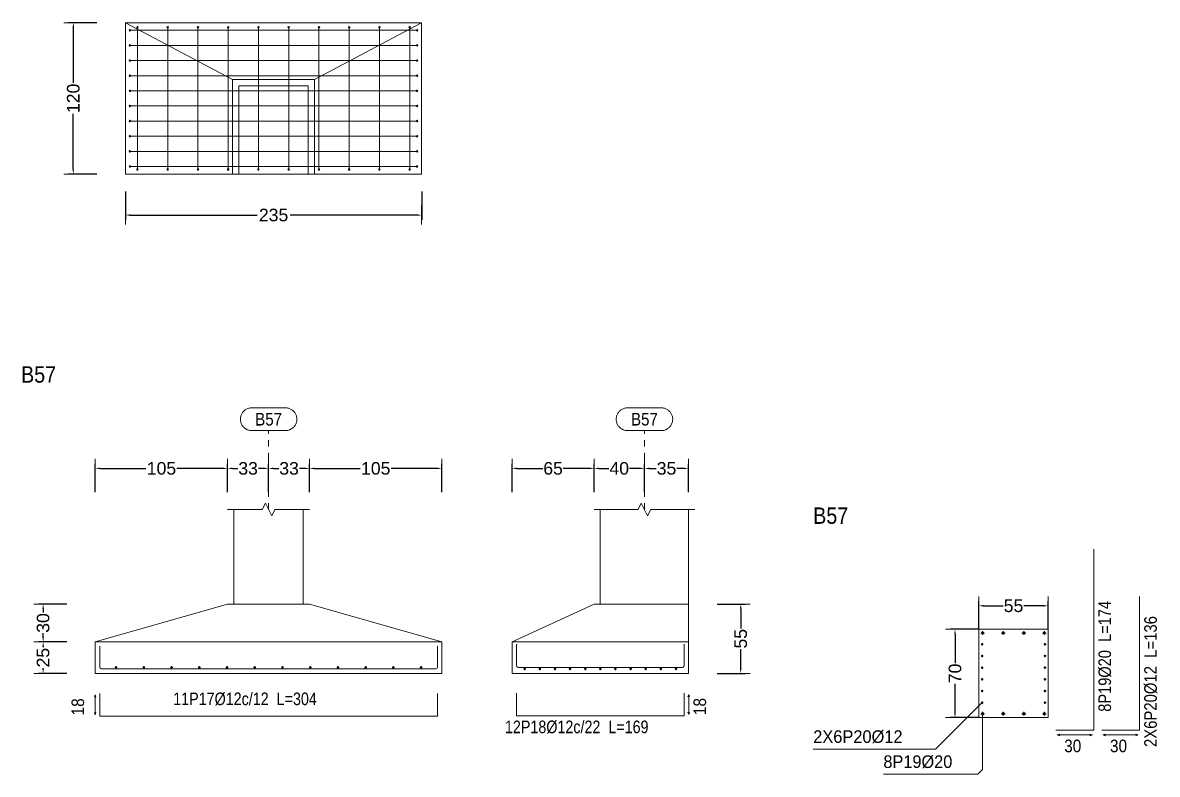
# Model space of a CAD drawing. Header units: millimetres. Extents: x 0 to 147, y 0 to 144.
# Drawn here: x 26.95 to 44.96, y 20.06 to 31.98 of the extents above; entities that cross this region are included whole.
import ezdxf
from ezdxf.enums import TextEntityAlignment as Align

# ---------------------------------------------------------------- set-up
doc = ezdxf.new("R2010")
doc.units = ezdxf.units.MM
doc.linetypes.add('CYPE_PUNTO', pattern=[0.075, 0, -0.075])
for name, color, linetype, lineweight in [('CIM_COTAS', 2, 'Continuous', 0), ('CIM_DIB_ARMADOS', 4, 'Continuous', 0), ('CIM_GEOMETRIA', 2, 'Continuous', 0), ('CIM_REFEREN', 2, 'Continuous', 0), ('CIM_TXT_ARMADOS', 3, 'Continuous', 0)]:
    doc.layers.add(name, color=color, linetype=linetype, lineweight=lineweight)
doc.styles.add('CYPETXT_0.3_romans', font='arial.ttf', dxfattribs={"height": 0.2})
doc.styles.add('CYPETXT_romans', font='arial.ttf', dxfattribs={"height": 0.2})
doc.dimstyles.new('cype_arrow', dxfattribs={"dimtxt": 0.18, "dimasz": 0.075, "dimexe": 0.075, "dimexo": 0.075, "dimgap": 0, "dimtad": 0, "dimdec": 4, "dimzin": 0, "dimdsep": 46, "dimtxsty": 'CYPETXT_0.3_romans', "dimcen": 0.09, "dimadec": 0, "dimazin": 0, "dimtfac": 1, "dimtdec": 4, "dimtofl": 0, "dimtmove": 2, "dimatfit": 3, "dimfxl": 1, "dimtolj": 1, "dimtzin": 0, "dimarcsym": 0})

# ---------------------------------------------------------------- blocks, each defined once
blk = doc.blocks.new('*D339')
at = {"layer": 'CIM_COTAS', "color": 0, "lineweight": -2, "transparency": 16777216}
for p, q in [((28.586, 29.304), (28.586, 28.854)), ((33.286, 29.304), (33.286, 28.854)), ((28.661, 28.929), (30.673, 28.929)), ((33.211, 28.929), (31.198, 28.929))]:
    blk.add_line(p, q, dxfattribs=at)
at = {"layer": 'CIM_COTAS', "color": 0, "transparency": 16777216}
for points in [[(28.661, 28.941), (28.661, 28.916), (28.586, 28.929)], [(33.211, 28.941), (33.211, 28.916), (33.286, 28.929)]]:
    blk.add_solid(points, dxfattribs=at)
at = {"layer": 'Defpoints', "color": 0, "transparency": 16777216}
for p in [(28.586, 29.379), (33.286, 29.379), (33.286, 28.929)]:
    blk.add_point(p, dxfattribs=at)
at = {"layer": 'CIM_COTAS', "color": 0, "transparency": 16777216, "insert": (30.936, 28.929), "char_height": 0.2, "attachment_point": 5, "style": 'CYPETXT_0.3_romans'}
blk.add_mtext('\\A1;235', dxfattribs=at)
blk = doc.blocks.new('*D340')
at = {"layer": 'CIM_COTAS', "color": 0, "lineweight": -2, "transparency": 16777216}
for p, q in [((28.133, 31.98), (27.683, 31.98)), ((27.758, 31.905), (27.758, 31.026)), ((27.758, 29.655), (27.758, 30.534)), ((28.133, 29.58), (27.683, 29.58))]:
    blk.add_line(p, q, dxfattribs=at)
at = {"layer": 'CIM_COTAS', "color": 0, "transparency": 16777216}
for points in [[(27.745, 31.905), (27.77, 31.905), (27.758, 31.98)], [(27.745, 29.655), (27.77, 29.655), (27.758, 29.58)]]:
    blk.add_solid(points, dxfattribs=at)
at = {"layer": 'Defpoints', "color": 0, "transparency": 16777216}
for p in [(27.758, 31.98), (28.208, 31.98), (28.208, 29.58)]:
    blk.add_point(p, dxfattribs=at)
at = {"layer": 'CIM_COTAS', "color": 0, "transparency": 16777216, "insert": (27.758, 30.78), "char_height": 0.2, "attachment_point": 5, "rotation": 90, "style": 'CYPETXT_0.3_romans'}
blk.add_mtext('\\A1;120', dxfattribs=at)
blk = doc.blocks.new('*D357')
at = {"layer": 'CIM_COTAS', "color": 0, "lineweight": -2, "transparency": 16777216}
for p, q in [((28.107, 24.536), (28.107, 24.986)), ((28.182, 24.911), (28.911, 24.911)), ((30.132, 24.911), (29.403, 24.911)), ((30.207, 24.536), (30.207, 24.986))]:
    blk.add_line(p, q, dxfattribs=at)
at = {"layer": 'CIM_COTAS', "color": 0, "transparency": 16777216}
for points in [[(28.182, 24.924), (28.182, 24.899), (28.107, 24.911)], [(30.132, 24.924), (30.132, 24.899), (30.207, 24.911)]]:
    blk.add_solid(points, dxfattribs=at)
at = {"layer": 'Defpoints', "color": 0, "transparency": 16777216}
for p in [(30.207, 24.911), (28.107, 24.461), (30.207, 24.461)]:
    blk.add_point(p, dxfattribs=at)
at = {"layer": 'CIM_COTAS', "color": 0, "transparency": 16777216, "insert": (29.157, 24.911), "char_height": 0.2, "attachment_point": 5, "style": 'CYPETXT_0.3_romans'}
blk.add_mtext('\\A1;105', dxfattribs=at)
blk = doc.blocks.new('*D358')
at = {"layer": 'CIM_COTAS', "color": 0, "lineweight": -2, "transparency": 16777216}
for p, q in [((30.207, 24.536), (30.207, 24.986)), ((30.282, 24.911), (30.368, 24.911)), ((30.782, 24.911), (30.697, 24.911)), ((30.857, 24.536), (30.857, 24.986))]:
    blk.add_line(p, q, dxfattribs=at)
at = {"layer": 'CIM_COTAS', "color": 0, "transparency": 16777216}
for points in [[(30.282, 24.924), (30.282, 24.899), (30.207, 24.911)], [(30.782, 24.924), (30.782, 24.899), (30.857, 24.911)]]:
    blk.add_solid(points, dxfattribs=at)
at = {"layer": 'Defpoints', "color": 0, "transparency": 16777216}
for p in [(30.857, 24.911), (30.207, 24.461), (30.857, 24.461)]:
    blk.add_point(p, dxfattribs=at)
at = {"layer": 'CIM_COTAS', "color": 0, "transparency": 16777216, "insert": (30.532, 24.911), "char_height": 0.2, "attachment_point": 5, "style": 'CYPETXT_0.3_romans'}
blk.add_mtext('\\A1;33', dxfattribs=at)
blk = doc.blocks.new('*D359')
at = {"layer": 'CIM_COTAS', "color": 0, "lineweight": -2, "transparency": 16777216}
for p, q in [((30.857, 24.536), (30.857, 24.986)), ((30.932, 24.911), (31.018, 24.911)), ((31.432, 24.911), (31.347, 24.911)), ((31.507, 24.536), (31.507, 24.986))]:
    blk.add_line(p, q, dxfattribs=at)
at = {"layer": 'CIM_COTAS', "color": 0, "transparency": 16777216}
for points in [[(30.932, 24.924), (30.932, 24.899), (30.857, 24.911)], [(31.432, 24.924), (31.432, 24.899), (31.507, 24.911)]]:
    blk.add_solid(points, dxfattribs=at)
at = {"layer": 'Defpoints', "color": 0, "transparency": 16777216}
for p in [(31.507, 24.911), (30.857, 24.461), (31.507, 24.461)]:
    blk.add_point(p, dxfattribs=at)
at = {"layer": 'CIM_COTAS', "color": 0, "transparency": 16777216, "insert": (31.182, 24.911), "char_height": 0.2, "attachment_point": 5, "style": 'CYPETXT_0.3_romans'}
blk.add_mtext('\\A1;33', dxfattribs=at)
blk = doc.blocks.new('*D360')
at = {"layer": 'CIM_COTAS', "color": 0, "lineweight": -2, "transparency": 16777216}
for p, q in [((31.507, 24.536), (31.507, 24.986)), ((31.582, 24.911), (32.311, 24.911)), ((33.532, 24.911), (32.803, 24.911)), ((33.607, 24.536), (33.607, 24.986))]:
    blk.add_line(p, q, dxfattribs=at)
at = {"layer": 'CIM_COTAS', "color": 0, "transparency": 16777216}
for points in [[(31.582, 24.924), (31.582, 24.899), (31.507, 24.911)], [(33.532, 24.924), (33.532, 24.899), (33.607, 24.911)]]:
    blk.add_solid(points, dxfattribs=at)
at = {"layer": 'Defpoints', "color": 0, "transparency": 16777216}
for p in [(33.607, 24.911), (31.507, 24.461), (33.607, 24.461)]:
    blk.add_point(p, dxfattribs=at)
at = {"layer": 'CIM_COTAS', "color": 0, "transparency": 16777216, "insert": (32.557, 24.911), "char_height": 0.2, "attachment_point": 5, "style": 'CYPETXT_0.3_romans'}
blk.add_mtext('\\A1;105', dxfattribs=at)
blk = doc.blocks.new('*D361')
at = {"layer": 'CIM_COTAS', "color": 0, "lineweight": -2, "transparency": 16777216}
for p, q in [((27.654, 22.16), (27.204, 22.16)), ((27.279, 22.085), (27.279, 22.076)), ((27.654, 21.66), (27.204, 21.66)), ((27.279, 21.735), (27.279, 21.744))]:
    blk.add_line(p, q, dxfattribs=at)
at = {"layer": 'CIM_COTAS', "color": 0, "transparency": 16777216}
for points in [[(27.267, 22.085), (27.292, 22.085), (27.279, 22.16)], [(27.267, 21.735), (27.292, 21.735), (27.279, 21.66)]]:
    blk.add_solid(points, dxfattribs=at)
at = {"layer": 'Defpoints', "color": 0, "transparency": 16777216}
for p in [(27.279, 22.16), (27.729, 22.16), (27.729, 21.66)]:
    blk.add_point(p, dxfattribs=at)
at = {"layer": 'CIM_COTAS', "color": 0, "transparency": 16777216, "insert": (27.279, 21.91), "char_height": 0.2, "attachment_point": 5, "rotation": 90, "style": 'CYPETXT_0.3_romans'}
blk.add_mtext('\\A1;25', dxfattribs=at)
blk = doc.blocks.new('*D362')
at = {"layer": 'CIM_COTAS', "color": 0, "lineweight": -2, "transparency": 16777216}
for p, q in [((27.654, 22.76), (27.204, 22.76)), ((27.279, 22.685), (27.279, 22.625)), ((27.654, 22.16), (27.204, 22.16)), ((27.279, 22.235), (27.279, 22.296))]:
    blk.add_line(p, q, dxfattribs=at)
at = {"layer": 'CIM_COTAS', "color": 0, "transparency": 16777216}
for points in [[(27.267, 22.685), (27.292, 22.685), (27.279, 22.76)], [(27.267, 22.235), (27.292, 22.235), (27.279, 22.16)]]:
    blk.add_solid(points, dxfattribs=at)
at = {"layer": 'Defpoints', "color": 0, "transparency": 16777216}
for p in [(27.279, 22.76), (27.729, 22.76), (27.729, 22.16)]:
    blk.add_point(p, dxfattribs=at)
at = {"layer": 'CIM_COTAS', "color": 0, "transparency": 16777216, "insert": (27.279, 22.46), "char_height": 0.2, "attachment_point": 5, "rotation": 90, "style": 'CYPETXT_0.3_romans'}
blk.add_mtext('\\A1;30', dxfattribs=at)
blk = doc.blocks.new('*D363')
at = {"layer": 'CIM_COTAS', "color": 0, "lineweight": -2, "transparency": 16777216}
for p, q in [((34.721, 24.536), (34.721, 24.986)), ((34.796, 24.911), (35.211, 24.911)), ((35.946, 24.911), (35.53, 24.911)), ((36.021, 24.536), (36.021, 24.986))]:
    blk.add_line(p, q, dxfattribs=at)
at = {"layer": 'CIM_COTAS', "color": 0, "transparency": 16777216}
for points in [[(34.796, 24.924), (34.796, 24.899), (34.721, 24.911)], [(35.946, 24.924), (35.946, 24.899), (36.021, 24.911)]]:
    blk.add_solid(points, dxfattribs=at)
at = {"layer": 'Defpoints', "color": 0, "transparency": 16777216}
for p in [(36.021, 24.911), (34.721, 24.461), (36.021, 24.461)]:
    blk.add_point(p, dxfattribs=at)
at = {"layer": 'CIM_COTAS', "color": 0, "transparency": 16777216, "insert": (35.371, 24.911), "char_height": 0.2, "attachment_point": 5, "style": 'CYPETXT_0.3_romans'}
blk.add_mtext('\\A1;65', dxfattribs=at)
blk = doc.blocks.new('*D364')
at = {"layer": 'CIM_COTAS', "color": 0, "lineweight": -2, "transparency": 16777216}
for p, q in [((36.021, 24.536), (36.021, 24.986)), ((36.096, 24.911), (36.255, 24.911)), ((36.746, 24.911), (36.586, 24.911)), ((36.821, 24.536), (36.821, 24.986))]:
    blk.add_line(p, q, dxfattribs=at)
at = {"layer": 'CIM_COTAS', "color": 0, "transparency": 16777216}
for points in [[(36.096, 24.924), (36.096, 24.899), (36.021, 24.911)], [(36.746, 24.924), (36.746, 24.899), (36.821, 24.911)]]:
    blk.add_solid(points, dxfattribs=at)
at = {"layer": 'Defpoints', "color": 0, "transparency": 16777216}
for p in [(36.821, 24.911), (36.021, 24.461), (36.821, 24.461)]:
    blk.add_point(p, dxfattribs=at)
at = {"layer": 'CIM_COTAS', "color": 0, "transparency": 16777216, "insert": (36.421, 24.911), "char_height": 0.2, "attachment_point": 5, "style": 'CYPETXT_0.3_romans'}
blk.add_mtext('\\A1;40', dxfattribs=at)
blk = doc.blocks.new('*D365')
at = {"layer": 'CIM_COTAS', "color": 0, "lineweight": -2, "transparency": 16777216}
for p, q in [((36.821, 24.536), (36.821, 24.986)), ((36.896, 24.911), (37.007, 24.911)), ((37.446, 24.911), (37.335, 24.911)), ((37.521, 24.536), (37.521, 24.986))]:
    blk.add_line(p, q, dxfattribs=at)
at = {"layer": 'CIM_COTAS', "color": 0, "transparency": 16777216}
for points in [[(36.896, 24.924), (36.896, 24.899), (36.821, 24.911)], [(37.446, 24.924), (37.446, 24.899), (37.521, 24.911)]]:
    blk.add_solid(points, dxfattribs=at)
at = {"layer": 'Defpoints', "color": 0, "transparency": 16777216}
for p in [(37.521, 24.911), (36.821, 24.461), (37.521, 24.461)]:
    blk.add_point(p, dxfattribs=at)
at = {"layer": 'CIM_COTAS', "color": 0, "transparency": 16777216, "insert": (37.171, 24.911), "char_height": 0.2, "attachment_point": 5, "style": 'CYPETXT_0.3_romans'}
blk.add_mtext('\\A1;35', dxfattribs=at)
blk = doc.blocks.new('*D366')
at = {"layer": 'CIM_COTAS', "color": 0, "lineweight": -2, "transparency": 16777216}
for p, q in [((37.974, 22.76), (38.424, 22.76)), ((38.349, 22.685), (38.349, 22.375)), ((38.349, 21.735), (38.349, 22.046)), ((37.974, 21.66), (38.424, 21.66))]:
    blk.add_line(p, q, dxfattribs=at)
at = {"layer": 'CIM_COTAS', "color": 0, "transparency": 16777216}
for points in [[(38.336, 22.685), (38.361, 22.685), (38.349, 22.76)], [(38.336, 21.735), (38.361, 21.735), (38.349, 21.66)]]:
    blk.add_solid(points, dxfattribs=at)
at = {"layer": 'Defpoints', "color": 0, "transparency": 16777216}
for p in [(37.899, 22.76), (38.349, 22.76), (37.899, 21.66)]:
    blk.add_point(p, dxfattribs=at)
at = {"layer": 'CIM_COTAS', "color": 0, "transparency": 16777216, "insert": (38.349, 22.21), "char_height": 0.2, "attachment_point": 5, "rotation": 90, "style": 'CYPETXT_0.3_romans'}
blk.add_mtext('\\A1;55', dxfattribs=at)
blk = doc.blocks.new('*D369')
at = {"layer": 'CIM_COTAS', "color": 0, "lineweight": -2, "transparency": 16777216}
for p, q in [((42.127, 22.357), (42.127, 22.807)), ((42.202, 22.732), (42.513, 22.732)), ((43.152, 22.732), (42.842, 22.732)), ((43.227, 22.357), (43.227, 22.807))]:
    blk.add_line(p, q, dxfattribs=at)
at = {"layer": 'CIM_COTAS', "color": 0, "transparency": 16777216}
for points in [[(42.202, 22.745), (42.202, 22.72), (42.127, 22.732)], [(43.152, 22.745), (43.152, 22.72), (43.227, 22.732)]]:
    blk.add_solid(points, dxfattribs=at)
at = {"layer": 'Defpoints', "color": 0, "transparency": 16777216}
for p in [(43.227, 22.732), (42.127, 22.282), (43.227, 22.282)]:
    blk.add_point(p, dxfattribs=at)
at = {"layer": 'CIM_COTAS', "color": 0, "transparency": 16777216, "insert": (42.677, 22.732), "char_height": 0.2, "attachment_point": 5, "style": 'CYPETXT_0.3_romans'}
blk.add_mtext('\\A1;55', dxfattribs=at)
blk = doc.blocks.new('*D370')
at = {"layer": 'CIM_COTAS', "color": 0, "lineweight": -2, "transparency": 16777216}
for p, q in [((42.124, 22.36), (41.674, 22.36)), ((41.749, 22.285), (41.749, 21.824)), ((41.749, 21.035), (41.749, 21.497)), ((42.124, 20.96), (41.674, 20.96))]:
    blk.add_line(p, q, dxfattribs=at)
at = {"layer": 'CIM_COTAS', "color": 0, "transparency": 16777216}
for points in [[(41.736, 22.285), (41.761, 22.285), (41.749, 22.36)], [(41.736, 21.035), (41.761, 21.035), (41.749, 20.96)]]:
    blk.add_solid(points, dxfattribs=at)
at = {"layer": 'Defpoints', "color": 0, "transparency": 16777216}
for p in [(41.749, 22.36), (42.199, 22.36), (42.199, 20.96)]:
    blk.add_point(p, dxfattribs=at)
at = {"layer": 'CIM_COTAS', "color": 0, "transparency": 16777216, "insert": (41.749, 21.66), "char_height": 0.2, "attachment_point": 5, "rotation": 90, "style": 'CYPETXT_0.3_romans'}
blk.add_mtext('\\A1;70', dxfattribs=at)

msp = doc.modelspace()

# ---------------------------------------------------------------- hatches: boundary and pattern name
at = {"layer": 'CIM_DIB_ARMADOS'}
h = msp.add_hatch(color=256, dxfattribs=at)
edge = h.paths.add_edge_path(flags=0)
edge.add_arc((28.77565, 31.90781), 0.0016, 0, 360)
h = msp.add_hatch(color=256, dxfattribs=at)
edge = h.paths.add_edge_path(flags=0)
edge.add_arc((29.25565, 31.90781), 0.0016, 0, 360)
h = msp.add_hatch(color=256, dxfattribs=at)
edge = h.paths.add_edge_path(flags=0)
edge.add_arc((29.73565, 31.90781), 0.0016, 0, 360)
h = msp.add_hatch(color=256, dxfattribs=at)
edge = h.paths.add_edge_path(flags=0)
edge.add_arc((30.21565, 31.90781), 0.0016, 0, 360)
h = msp.add_hatch(color=256, dxfattribs=at)
edge = h.paths.add_edge_path(flags=0)
edge.add_arc((30.69565, 31.90781), 0.0016, 0, 360)
h = msp.add_hatch(color=256, dxfattribs=at)
edge = h.paths.add_edge_path(flags=0)
edge.add_arc((31.17565, 31.90781), 0.0016, 0, 360)
h = msp.add_hatch(color=256, dxfattribs=at)
edge = h.paths.add_edge_path(flags=0)
edge.add_arc((31.65565, 31.90781), 0.0016, 0, 360)
h = msp.add_hatch(color=256, dxfattribs=at)
edge = h.paths.add_edge_path(flags=0)
edge.add_arc((32.13565, 31.90781), 0.0016, 0, 360)
h = msp.add_hatch(color=256, dxfattribs=at)
edge = h.paths.add_edge_path(flags=0)
edge.add_arc((32.61565, 31.90781), 0.0016, 0, 360)
h = msp.add_hatch(color=256, dxfattribs=at)
edge = h.paths.add_edge_path(flags=0)
edge.add_arc((33.09565, 31.90781), 0.0016, 0, 360)
h = msp.add_hatch(color=256, dxfattribs=at)
edge = h.paths.add_edge_path(flags=0)
edge.add_arc((28.65765, 31.85981), 0.0016, 0, 360)
h = msp.add_hatch(color=256, dxfattribs=at)
edge = h.paths.add_edge_path(flags=0)
edge.add_arc((33.21365, 31.85981), 0.0016, 0, 360)
h = msp.add_hatch(color=256, dxfattribs=at)
edge = h.paths.add_edge_path(flags=0)
edge.add_arc((28.65765, 31.61981), 0.0016, 0, 360)
h = msp.add_hatch(color=256, dxfattribs=at)
edge = h.paths.add_edge_path(flags=0)
edge.add_arc((33.21365, 31.61981), 0.0016, 0, 360)
h = msp.add_hatch(color=256, dxfattribs=at)
edge = h.paths.add_edge_path(flags=0)
edge.add_arc((28.65765, 31.37981), 0.0016, 0, 360)
h = msp.add_hatch(color=256, dxfattribs=at)
edge = h.paths.add_edge_path(flags=0)
edge.add_arc((33.21365, 31.37981), 0.0016, 0, 360)
h = msp.add_hatch(color=256, dxfattribs=at)
edge = h.paths.add_edge_path(flags=0)
edge.add_arc((28.65765, 31.13981), 0.0016, 0, 360)
h = msp.add_hatch(color=256, dxfattribs=at)
edge = h.paths.add_edge_path(flags=0)
edge.add_arc((33.21365, 31.13981), 0.0016, 0, 360)
h = msp.add_hatch(color=256, dxfattribs=at)
edge = h.paths.add_edge_path(flags=0)
edge.add_arc((28.65765, 30.89981), 0.0016, 0, 360)
h = msp.add_hatch(color=256, dxfattribs=at)
edge = h.paths.add_edge_path(flags=0)
edge.add_arc((33.21365, 30.89981), 0.0016, 0, 360)
h = msp.add_hatch(color=256, dxfattribs=at)
edge = h.paths.add_edge_path(flags=0)
edge.add_arc((28.65765, 30.65981), 0.0016, 0, 360)
h = msp.add_hatch(color=256, dxfattribs=at)
edge = h.paths.add_edge_path(flags=0)
edge.add_arc((33.21365, 30.65981), 0.0016, 0, 360)
h = msp.add_hatch(color=256, dxfattribs=at)
edge = h.paths.add_edge_path(flags=0)
edge.add_arc((28.65765, 30.41981), 0.0016, 0, 360)
h = msp.add_hatch(color=256, dxfattribs=at)
edge = h.paths.add_edge_path(flags=0)
edge.add_arc((33.21365, 30.41981), 0.0016, 0, 360)
h = msp.add_hatch(color=256, dxfattribs=at)
edge = h.paths.add_edge_path(flags=0)
edge.add_arc((28.65765, 30.17981), 0.0016, 0, 360)
h = msp.add_hatch(color=256, dxfattribs=at)
edge = h.paths.add_edge_path(flags=0)
edge.add_arc((33.21365, 30.17981), 0.0016, 0, 360)
h = msp.add_hatch(color=256, dxfattribs=at)
edge = h.paths.add_edge_path(flags=0)
edge.add_arc((28.65765, 29.93981), 0.0016, 0, 360)
h = msp.add_hatch(color=256, dxfattribs=at)
edge = h.paths.add_edge_path(flags=0)
edge.add_arc((33.21365, 29.93981), 0.0016, 0, 360)
h = msp.add_hatch(color=256, dxfattribs=at)
edge = h.paths.add_edge_path(flags=0)
edge.add_arc((28.65765, 29.69981), 0.0016, 0, 360)
h = msp.add_hatch(color=256, dxfattribs=at)
edge = h.paths.add_edge_path(flags=0)
edge.add_arc((28.77565, 29.65181), 0.0016, 0, 360)
h = msp.add_hatch(color=256, dxfattribs=at)
edge = h.paths.add_edge_path(flags=0)
edge.add_arc((29.25565, 29.65181), 0.0016, 0, 360)
h = msp.add_hatch(color=256, dxfattribs=at)
edge = h.paths.add_edge_path(flags=0)
edge.add_arc((29.73565, 29.65181), 0.0016, 0, 360)
h = msp.add_hatch(color=256, dxfattribs=at)
edge = h.paths.add_edge_path(flags=0)
edge.add_arc((30.21565, 29.65181), 0.0016, 0, 360)
h = msp.add_hatch(color=256, dxfattribs=at)
edge = h.paths.add_edge_path(flags=0)
edge.add_arc((30.69565, 29.65181), 0.0016, 0, 360)
h = msp.add_hatch(color=256, dxfattribs=at)
edge = h.paths.add_edge_path(flags=0)
edge.add_arc((31.17565, 29.65181), 0.0016, 0, 360)
h = msp.add_hatch(color=256, dxfattribs=at)
edge = h.paths.add_edge_path(flags=0)
edge.add_arc((31.65565, 29.65181), 0.0016, 0, 360)
h = msp.add_hatch(color=256, dxfattribs=at)
edge = h.paths.add_edge_path(flags=0)
edge.add_arc((32.13565, 29.65181), 0.0016, 0, 360)
h = msp.add_hatch(color=256, dxfattribs=at)
edge = h.paths.add_edge_path(flags=0)
edge.add_arc((32.61565, 29.65181), 0.0016, 0, 360)
h = msp.add_hatch(color=256, dxfattribs=at)
edge = h.paths.add_edge_path(flags=0)
edge.add_arc((33.09565, 29.65181), 0.0016, 0, 360)
h = msp.add_hatch(color=256, dxfattribs=at)
edge = h.paths.add_edge_path(flags=0)
edge.add_arc((33.21365, 29.69981), 0.0016, 0, 360)
h = msp.add_hatch(color=256, dxfattribs=at)
edge = h.paths.add_edge_path(flags=0)
edge.add_arc((28.17934, 22.09231), 0.0016, 0, 360)
h = msp.add_hatch(color=256, dxfattribs=at)
edge = h.paths.add_edge_path(flags=0)
edge.add_arc((33.53534, 22.09231), 0.0016, 0, 360)
h = msp.add_hatch(color=256, dxfattribs=at)
edge = h.paths.add_edge_path(flags=0)
edge.add_arc((34.79284, 22.11631), 0.0016, 0, 360)
h = msp.add_hatch(color=256, dxfattribs=at)
edge = h.paths.add_edge_path(flags=0)
edge.add_arc((37.44884, 22.11631), 0.0016, 0, 360)

# ---------------------------------------------------------------- linework, layer by layer
at = {"layer": 'CIM_COTAS'}
for p, q in [((27.60765, 31.97981), (27.90765, 31.97981)), ((27.60765, 29.57981), (27.90765, 29.57981)), ((28.58565, 28.77881), (28.58565, 29.07881)), ((33.28565, 28.77881), (33.28565, 29.07881)), ((28.10734, 24.76131), (28.10734, 25.06131)), ((30.20734, 24.76131), (30.20734, 25.06131)), ((30.20734, 24.76131), (30.20734, 25.06131)), ((30.85734, 24.76131), (30.85734, 25.06131)), ((30.85734, 24.76131), (30.85734, 25.06131)), ((31.50734, 24.76131), (31.50734, 25.06131)), ((31.50734, 24.76131), (31.50734, 25.06131)), ((33.60734, 24.76131), (33.60734, 25.06131)), ((34.72084, 24.76131), (34.72084, 25.06131)), ((36.02084, 24.76131), (36.02084, 25.06131)), ((36.02084, 24.76131), (36.02084, 25.06131)), ((36.82084, 24.76131), (36.82084, 25.06131)), ((36.82084, 24.76131), (36.82084, 25.06131)), ((37.52084, 24.76131), (37.52084, 25.06131)), ((42.12738, 22.58231), (42.12738, 22.88231)), ((43.22738, 22.58231), (43.22738, 22.88231)), ((27.12934, 22.76031), (27.42934, 22.76031)), ((38.19884, 22.76031), (38.49884, 22.76031)), ((41.59884, 22.36031), (41.89884, 22.36031)), ((27.12934, 22.16031), (27.42934, 22.16031)), ((27.12934, 22.16031), (27.42934, 22.16031)), ((27.12934, 21.66031), (27.42934, 21.66031)), ((38.19884, 21.66031), (38.49884, 21.66031)), ((41.59884, 20.96031), (41.89884, 20.96031))]:
    msp.add_line(p, q, dxfattribs=at)
at = {"layer": 'CIM_COTAS', "linetype": 'CYPE_PUNTO'}
for p, q in [((30.85734, 24.26031), (30.85734, 25.51131)), ((36.82084, 24.26031), (36.82084, 25.51131))]:
    msp.add_line(p, q, dxfattribs=at)
at = {"layer": 'CIM_COTAS'}
for points in [[(31.12584, 25.87131), (31.13786, 25.87091), (31.14983, 25.86971), (31.16169, 25.86771), (31.17339, 25.86492), (31.18488, 25.86136), (31.19611, 25.85703), (31.20702, 25.85197), (31.21757, 25.84619), (31.22771, 25.83971), (31.23739, 25.83258), (31.24658, 25.82481), (31.25523, 25.81645), (31.2633, 25.80753), (31.27075, 25.79809), (31.27756, 25.78817), (31.28369, 25.77782), (31.28911, 25.76708), (31.29381, 25.75601), (31.29776, 25.74464), (31.30093, 25.73304), (31.30333, 25.72125), (31.30493, 25.70933), (31.30574, 25.69733), (31.30574, 25.6853), (31.30493, 25.6733), (31.30333, 25.66138), (31.30093, 25.64959), (31.29776, 25.63799), (31.29381, 25.62662), (31.28911, 25.61555), (31.28369, 25.60481), (31.27756, 25.59446), (31.27075, 25.58454), (31.2633, 25.5751), (31.25523, 25.56618), (31.24658, 25.55782), (31.23739, 25.55005), (31.22771, 25.54292), (31.21757, 25.53644), (31.20702, 25.53066), (31.19611, 25.5256), (31.18488, 25.52127), (31.17339, 25.51771), (31.16169, 25.51492), (31.14983, 25.51292), (31.13786, 25.51172), (31.12584, 25.51131), (30.58884, 25.51131), (30.57682, 25.51172), (30.56485, 25.51292), (30.55298, 25.51492), (30.54128, 25.51771), (30.52979, 25.52127), (30.51857, 25.5256), (30.50766, 25.53066), (30.49711, 25.53644), (30.48697, 25.54292), (30.47728, 25.55005), (30.4681, 25.55782), (30.45945, 25.56618), (30.45138, 25.5751), (30.44393, 25.58454), (30.43712, 25.59446), (30.43099, 25.60481), (30.42556, 25.61555), (30.42087, 25.62662), (30.41692, 25.63799), (30.41374, 25.64959), (30.41135, 25.66138), (30.40974, 25.6733), (30.40894, 25.6853), (30.40894, 25.69733), (30.40974, 25.70933), (30.41135, 25.72125), (30.41374, 25.73304), (30.41692, 25.74464), (30.42087, 25.75601), (30.42556, 25.76708), (30.43099, 25.77782), (30.43712, 25.78817), (30.44393, 25.79809), (30.45138, 25.80753), (30.45945, 25.81645), (30.4681, 25.82481), (30.47728, 25.83258), (30.48697, 25.83971), (30.49711, 25.84619), (30.50766, 25.85197), (30.51857, 25.85703), (30.52979, 25.86136), (30.54128, 25.86492), (30.55298, 25.86771), (30.56485, 25.86971), (30.57682, 25.87091), (30.58884, 25.87131), (31.12584, 25.87131)], [(37.08934, 25.87131), (37.10136, 25.87091), (37.11333, 25.86971), (37.12519, 25.86771), (37.13689, 25.86492), (37.14838, 25.86136), (37.15961, 25.85703), (37.17052, 25.85197), (37.18107, 25.84619), (37.19121, 25.83971), (37.20089, 25.83258), (37.21008, 25.82481), (37.21873, 25.81645), (37.2268, 25.80753), (37.23425, 25.79809), (37.24106, 25.78817), (37.24719, 25.77782), (37.25261, 25.76708), (37.25731, 25.75601), (37.26126, 25.74464), (37.26443, 25.73304), (37.26683, 25.72125), (37.26843, 25.70933), (37.26924, 25.69733), (37.26924, 25.6853), (37.26843, 25.6733), (37.26683, 25.66138), (37.26443, 25.64959), (37.26126, 25.63799), (37.25731, 25.62662), (37.25261, 25.61555), (37.24719, 25.60481), (37.24106, 25.59446), (37.23425, 25.58454), (37.2268, 25.5751), (37.21873, 25.56618), (37.21008, 25.55782), (37.20089, 25.55005), (37.19121, 25.54292), (37.18107, 25.53644), (37.17052, 25.53066), (37.15961, 25.5256), (37.14838, 25.52127), (37.13689, 25.51771), (37.12519, 25.51492), (37.11333, 25.51292), (37.10136, 25.51172), (37.08934, 25.51131), (36.55234, 25.51131), (36.54032, 25.51172), (36.52835, 25.51292), (36.51648, 25.51492), (36.50478, 25.51771), (36.49329, 25.52127), (36.48207, 25.5256), (36.47116, 25.53066), (36.46061, 25.53644), (36.45047, 25.54292), (36.44078, 25.55005), (36.4316, 25.55782), (36.42295, 25.56618), (36.41488, 25.5751), (36.40743, 25.58454), (36.40062, 25.59446), (36.39449, 25.60481), (36.38906, 25.61555), (36.38437, 25.62662), (36.38042, 25.63799), (36.37724, 25.64959), (36.37485, 25.66138), (36.37324, 25.6733), (36.37244, 25.6853), (36.37244, 25.69733), (36.37324, 25.70933), (36.37485, 25.72125), (36.37724, 25.73304), (36.38042, 25.74464), (36.38437, 25.75601), (36.38906, 25.76708), (36.39449, 25.77782), (36.40062, 25.78817), (36.40743, 25.79809), (36.41488, 25.80753), (36.42295, 25.81645), (36.4316, 25.82481), (36.44078, 25.83258), (36.45047, 25.83971), (36.46061, 25.84619), (36.47116, 25.85197), (36.48207, 25.85703), (36.49329, 25.86136), (36.50478, 25.86492), (36.51648, 25.86771), (36.52835, 25.86971), (36.54032, 25.87091), (36.55234, 25.87131), (37.08934, 25.87131)]]:
    msp.add_lwpolyline(points, close=True, dxfattribs=at)
at = {"layer": 'CIM_DIB_ARMADOS'}
for p, q in [((42.18738, 22.27031), (42.18738, 22.33031)), ((42.18738, 22.27031), (42.18738, 22.33031)), ((42.51405, 22.27031), (42.51405, 22.33031)), ((42.51405, 22.27031), (42.51405, 22.33031)), ((42.84072, 22.27031), (42.84072, 22.33031)), ((42.84072, 22.27031), (42.84072, 22.33031)), ((43.16738, 22.27031), (43.16738, 22.33031)), ((43.16738, 22.27031), (43.16738, 22.33031)), ((42.15738, 22.30031), (42.21738, 22.30031)), ((42.15738, 22.30031), (42.21738, 22.30031)), ((42.48405, 22.30031), (42.54405, 22.30031)), ((42.48405, 22.30031), (42.54405, 22.30031)), ((42.81072, 22.30031), (42.87072, 22.30031)), ((42.81072, 22.30031), (42.87072, 22.30031)), ((43.13738, 22.30031), (43.19738, 22.30031)), ((43.13738, 22.30031), (43.19738, 22.30031)), ((42.16138, 22.12317), (42.19738, 22.12317)), ((42.16138, 22.12317), (42.19738, 22.12317)), ((42.17938, 22.10517), (42.17938, 22.14117)), ((42.17938, 22.10517), (42.17938, 22.14117)), ((43.15738, 22.12317), (43.19338, 22.12317)), ((43.15738, 22.12317), (43.19338, 22.12317)), ((43.17538, 22.10517), (43.17538, 22.14117)), ((43.17538, 22.10517), (43.17538, 22.14117)), ((42.16138, 21.93803), (42.19738, 21.93803)), ((42.16138, 21.93803), (42.19738, 21.93803)), ((42.17938, 21.92003), (42.17938, 21.95603)), ((42.17938, 21.92003), (42.17938, 21.95603)), ((43.15738, 21.93803), (43.19338, 21.93803)), ((43.15738, 21.93803), (43.19338, 21.93803)), ((43.17538, 21.92003), (43.17538, 21.95603)), ((43.17538, 21.92003), (43.17538, 21.95603)), ((28.41934, 21.75631), (28.45534, 21.75631)), ((28.43734, 21.73831), (28.43734, 21.77431)), ((28.85934, 21.75631), (28.89534, 21.75631)), ((28.87734, 21.73831), (28.87734, 21.77431)), ((29.29934, 21.75631), (29.33534, 21.75631)), ((29.31734, 21.73831), (29.31734, 21.77431)), ((29.73934, 21.75631), (29.77534, 21.75631)), ((29.75734, 21.73831), (29.75734, 21.77431)), ((30.17934, 21.75631), (30.21534, 21.75631)), ((30.19734, 21.73831), (30.19734, 21.77431)), ((30.61934, 21.75631), (30.65534, 21.75631)), ((30.63734, 21.73831), (30.63734, 21.77431)), ((31.05934, 21.75631), (31.09534, 21.75631)), ((31.07734, 21.73831), (31.07734, 21.77431)), ((31.49934, 21.75631), (31.53534, 21.75631)), ((31.51734, 21.73831), (31.51734, 21.77431)), ((31.93934, 21.75631), (31.97534, 21.75631)), ((31.95734, 21.73831), (31.95734, 21.77431)), ((32.37934, 21.75631), (32.41534, 21.75631)), ((32.39734, 21.73831), (32.39734, 21.77431)), ((32.81934, 21.75631), (32.85534, 21.75631)), ((32.83734, 21.73831), (32.83734, 21.77431)), ((33.25934, 21.75631), (33.29534, 21.75631)), ((33.27734, 21.73831), (33.27734, 21.77431)), ((34.90284, 21.73231), (34.93884, 21.73231)), ((34.92084, 21.71431), (34.92084, 21.75031)), ((35.14284, 21.73231), (35.17884, 21.73231)), ((35.16084, 21.71431), (35.16084, 21.75031)), ((35.38284, 21.73231), (35.41884, 21.73231)), ((35.40084, 21.71431), (35.40084, 21.75031)), ((35.62284, 21.73231), (35.65884, 21.73231)), ((35.64084, 21.71431), (35.64084, 21.75031)), ((35.86284, 21.73231), (35.89884, 21.73231)), ((35.88084, 21.71431), (35.88084, 21.75031)), ((36.10284, 21.73231), (36.13884, 21.73231)), ((36.12084, 21.71431), (36.12084, 21.75031)), ((36.34284, 21.73231), (36.37884, 21.73231)), ((36.36084, 21.71431), (36.36084, 21.75031)), ((36.58284, 21.73231), (36.61884, 21.73231)), ((36.60084, 21.71431), (36.60084, 21.75031)), ((36.82284, 21.73231), (36.85884, 21.73231)), ((36.84084, 21.71431), (36.84084, 21.75031)), ((37.06284, 21.73231), (37.09884, 21.73231)), ((37.08084, 21.71431), (37.08084, 21.75031)), ((37.30284, 21.73231), (37.33884, 21.73231)), ((37.32084, 21.71431), (37.32084, 21.75031)), ((42.16138, 21.75289), (42.19738, 21.75289)), ((42.16138, 21.75289), (42.19738, 21.75289)), ((42.17938, 21.73489), (42.17938, 21.77089)), ((42.17938, 21.73489), (42.17938, 21.77089)), ((43.15738, 21.75289), (43.19338, 21.75289)), ((43.15738, 21.75289), (43.19338, 21.75289)), ((43.17538, 21.73489), (43.17538, 21.77089)), ((43.17538, 21.73489), (43.17538, 21.77089)), ((42.16138, 21.56774), (42.19738, 21.56774)), ((42.16138, 21.56774), (42.19738, 21.56774)), ((42.17938, 21.54974), (42.17938, 21.58574)), ((42.17938, 21.54974), (42.17938, 21.58574)), ((43.15738, 21.56774), (43.19338, 21.56774)), ((43.15738, 21.56774), (43.19338, 21.56774)), ((43.17538, 21.54974), (43.17538, 21.58574)), ((43.17538, 21.54974), (43.17538, 21.58574)), ((42.16138, 21.3826), (42.19738, 21.3826)), ((42.16138, 21.3826), (42.19738, 21.3826)), ((42.17938, 21.3646), (42.17938, 21.4006)), ((42.17938, 21.3646), (42.17938, 21.4006)), ((43.15738, 21.3826), (43.19338, 21.3826)), ((43.15738, 21.3826), (43.19338, 21.3826)), ((43.17538, 21.3646), (43.17538, 21.4006)), ((43.17538, 21.3646), (43.17538, 21.4006)), ((42.16138, 21.19746), (42.19738, 21.19746)), ((42.16138, 21.19746), (42.19738, 21.19746)), ((42.17938, 21.17946), (42.17938, 21.21546)), ((42.17938, 21.17946), (42.17938, 21.21546)), ((43.15738, 21.19746), (43.19338, 21.19746)), ((43.15738, 21.19746), (43.19338, 21.19746)), ((43.17538, 21.17946), (43.17538, 21.21546)), ((43.17538, 21.17946), (43.17538, 21.21546)), ((42.15738, 21.02031), (42.21738, 21.02031)), ((42.15738, 21.02031), (42.21738, 21.02031)), ((42.18738, 20.99031), (42.18738, 21.05031)), ((42.18738, 20.99031), (42.18738, 21.05031)), ((42.48405, 21.02031), (42.54405, 21.02031)), ((42.48405, 21.02031), (42.54405, 21.02031)), ((42.51405, 20.99031), (42.51405, 21.05031)), ((42.51405, 20.99031), (42.51405, 21.05031)), ((42.81072, 21.02031), (42.87072, 21.02031)), ((42.81072, 21.02031), (42.87072, 21.02031)), ((42.84072, 20.99031), (42.84072, 21.05031)), ((42.84072, 20.99031), (42.84072, 21.05031)), ((43.13738, 21.02031), (43.19738, 21.02031)), ((43.13738, 21.02031), (43.19738, 21.02031)), ((43.16738, 20.99031), (43.16738, 21.05031)), ((43.16738, 20.99031), (43.16738, 21.05031))]:
    msp.add_line(p, q, dxfattribs=at)
for points in [[(28.77565, 29.65181), (28.77565, 29.65503), (28.77565, 29.66381), (28.77565, 29.67581), (28.77565, 31.88381), (28.77565, 31.89581), (28.77565, 31.9046), (28.77565, 31.90781)], [(29.25565, 29.65181), (29.25565, 29.65503), (29.25565, 29.66381), (29.25565, 29.67581), (29.25565, 31.88381), (29.25565, 31.89581), (29.25565, 31.9046), (29.25565, 31.90781)], [(29.73565, 29.65181), (29.73565, 29.65503), (29.73565, 29.66381), (29.73565, 29.67581), (29.73565, 31.88381), (29.73565, 31.89581), (29.73565, 31.9046), (29.73565, 31.90781)], [(30.21565, 29.65181), (30.21565, 29.65503), (30.21565, 29.66381), (30.21565, 29.67581), (30.21565, 31.88381), (30.21565, 31.89581), (30.21565, 31.9046), (30.21565, 31.90781)], [(30.69565, 29.65181), (30.69565, 29.65503), (30.69565, 29.66381), (30.69565, 29.67581), (30.69565, 31.88381), (30.69565, 31.89581), (30.69565, 31.9046), (30.69565, 31.90781)], [(31.17565, 29.65181), (31.17565, 29.65503), (31.17565, 29.66381), (31.17565, 29.67581), (31.17565, 31.88381), (31.17565, 31.89581), (31.17565, 31.9046), (31.17565, 31.90781)], [(31.65565, 29.65181), (31.65565, 29.65503), (31.65565, 29.66381), (31.65565, 29.67581), (31.65565, 31.88381), (31.65565, 31.89581), (31.65565, 31.9046), (31.65565, 31.90781)], [(32.13565, 29.65181), (32.13565, 29.65503), (32.13565, 29.66381), (32.13565, 29.67581), (32.13565, 31.88381), (32.13565, 31.89581), (32.13565, 31.9046), (32.13565, 31.90781)], [(32.61565, 29.65181), (32.61565, 29.65503), (32.61565, 29.66381), (32.61565, 29.67581), (32.61565, 31.88381), (32.61565, 31.89581), (32.61565, 31.9046), (32.61565, 31.90781)], [(33.09565, 29.65181), (33.09565, 29.65503), (33.09565, 29.66381), (33.09565, 29.67581), (33.09565, 31.88381), (33.09565, 31.89581), (33.09565, 31.9046), (33.09565, 31.90781)], [(28.65765, 31.85981), (28.66087, 31.85981), (28.66965, 31.85981), (28.68165, 31.85981), (33.18965, 31.85981), (33.20165, 31.85981), (33.21043, 31.85981), (33.21365, 31.85981)], [(28.65765, 31.61981), (28.66087, 31.61981), (28.66965, 31.61981), (28.68165, 31.61981), (33.18965, 31.61981), (33.20165, 31.61981), (33.21043, 31.61981), (33.21365, 31.61981)], [(28.65765, 31.37981), (28.66087, 31.37981), (28.66965, 31.37981), (28.68165, 31.37981), (33.18965, 31.37981), (33.20165, 31.37981), (33.21043, 31.37981), (33.21365, 31.37981)], [(28.65765, 31.13981), (28.66087, 31.13981), (28.66965, 31.13981), (28.68165, 31.13981), (33.18965, 31.13981), (33.20165, 31.13981), (33.21043, 31.13981), (33.21365, 31.13981)], [(28.65765, 30.89981), (28.66087, 30.89981), (28.66965, 30.89981), (28.68165, 30.89981), (33.18965, 30.89981), (33.20165, 30.89981), (33.21043, 30.89981), (33.21365, 30.89981)], [(28.65765, 30.65981), (28.66087, 30.65981), (28.66965, 30.65981), (28.68165, 30.65981), (33.18965, 30.65981), (33.20165, 30.65981), (33.21043, 30.65981), (33.21365, 30.65981)], [(28.65765, 30.41981), (28.66087, 30.41981), (28.66965, 30.41981), (28.68165, 30.41981), (33.18965, 30.41981), (33.20165, 30.41981), (33.21043, 30.41981), (33.21365, 30.41981)], [(28.65765, 30.17981), (28.66087, 30.17981), (28.66965, 30.17981), (28.68165, 30.17981), (33.18965, 30.17981), (33.20165, 30.17981), (33.21043, 30.17981), (33.21365, 30.17981)], [(28.65765, 29.93981), (28.66087, 29.93981), (28.66965, 29.93981), (28.68165, 29.93981), (33.18965, 29.93981), (33.20165, 29.93981), (33.21043, 29.93981), (33.21365, 29.93981)], [(28.65765, 29.69981), (28.66087, 29.69981), (28.66965, 29.69981), (28.68165, 29.69981), (33.18965, 29.69981), (33.20165, 29.69981), (33.21043, 29.69981), (33.21365, 29.69981)], [(43.34938, 20.76031), (43.94938, 20.76031), (43.94938, 23.63231)], [(44.07638, 20.76031), (44.67638, 20.76031), (44.67638, 22.88031)], [(28.17934, 22.09231), (28.17934, 21.75631), (28.18255, 21.74431), (28.19134, 21.73553), (28.20334, 21.73231), (33.51134, 21.73231), (33.52334, 21.73553), (33.53212, 21.74431), (33.53534, 21.75631), (33.53534, 22.09231)], [(37.44884, 22.11631), (37.44884, 21.78031), (37.44562, 21.76831), (37.43684, 21.75953), (37.42484, 21.75631), (34.81684, 21.75631), (34.80484, 21.75953), (34.79605, 21.76831), (34.79284, 21.78031), (34.79284, 22.11631)], [(28.17934, 21.34231), (28.17934, 20.98231), (33.53534, 20.98231), (33.53534, 21.34231)], [(37.44884, 21.34731), (37.44884, 20.98731), (34.79284, 20.98731), (34.79284, 21.34731)]]:
    msp.add_lwpolyline(points, dxfattribs=at)
for centre, radius in [((28.65765, 31.85981), 0.012), ((28.77565, 31.90781), 0.012), ((28.77565, 31.90781), 0.0016), ((29.25565, 31.90781), 0.012), ((29.25565, 31.90781), 0.0016), ((29.73565, 31.90781), 0.012), ((29.73565, 31.90781), 0.0016), ((30.21565, 31.90781), 0.012), ((30.21565, 31.90781), 0.0016), ((30.69565, 31.90781), 0.012), ((30.69565, 31.90781), 0.0016), ((31.17565, 31.90781), 0.012), ((31.17565, 31.90781), 0.0016), ((31.65565, 31.90781), 0.012), ((31.65565, 31.90781), 0.0016), ((32.13565, 31.90781), 0.012), ((32.13565, 31.90781), 0.0016), ((32.61565, 31.90781), 0.012), ((32.61565, 31.90781), 0.0016), ((33.09565, 31.90781), 0.012), ((33.09565, 31.90781), 0.0016), ((33.21365, 31.85981), 0.012), ((28.65765, 31.85981), 0.0016), ((33.21365, 31.85981), 0.0016), ((28.65765, 31.61981), 0.012), ((28.65765, 31.61981), 0.0016), ((33.21365, 31.61981), 0.012), ((33.21365, 31.61981), 0.0016), ((28.65765, 31.37981), 0.012), ((28.65765, 31.37981), 0.0016), ((33.21365, 31.37981), 0.012), ((33.21365, 31.37981), 0.0016), ((28.65765, 31.13981), 0.012), ((33.21365, 31.13981), 0.012), ((28.65765, 31.13981), 0.0016), ((33.21365, 31.13981), 0.0016), ((28.65765, 30.89981), 0.012), ((28.65765, 30.89981), 0.0016), ((33.21365, 30.89981), 0.012), ((33.21365, 30.89981), 0.0016), ((28.65765, 30.65981), 0.012), ((28.65765, 30.65981), 0.0016), ((33.21365, 30.65981), 0.012), ((33.21365, 30.65981), 0.0016), ((28.65765, 30.41981), 0.012), ((33.21365, 30.41981), 0.012), ((28.65765, 30.41981), 0.0016), ((33.21365, 30.41981), 0.0016), ((28.65765, 30.17981), 0.012), ((28.65765, 30.17981), 0.0016), ((33.21365, 30.17981), 0.012), ((33.21365, 30.17981), 0.0016), ((28.65765, 29.93981), 0.012), ((28.65765, 29.93981), 0.0016), ((33.21365, 29.93981), 0.012), ((33.21365, 29.93981), 0.0016), ((28.65765, 29.69981), 0.012), ((33.21365, 29.69981), 0.012), ((28.65765, 29.69981), 0.0016), ((28.77565, 29.65181), 0.012), ((28.77565, 29.65181), 0.0016), ((29.25565, 29.65181), 0.012), ((29.25565, 29.65181), 0.0016), ((29.73565, 29.65181), 0.012), ((29.73565, 29.65181), 0.0016), ((30.21565, 29.65181), 0.012), ((30.21565, 29.65181), 0.0016), ((30.69565, 29.65181), 0.012), ((30.69565, 29.65181), 0.0016), ((31.17565, 29.65181), 0.012), ((31.17565, 29.65181), 0.0016), ((31.65565, 29.65181), 0.012), ((31.65565, 29.65181), 0.0016), ((32.13565, 29.65181), 0.012), ((32.13565, 29.65181), 0.0016), ((32.61565, 29.65181), 0.012), ((32.61565, 29.65181), 0.0016), ((33.09565, 29.65181), 0.012), ((33.09565, 29.65181), 0.0016), ((33.21365, 29.69981), 0.0016), ((42.18738, 22.30031), 0.02), ((42.18738, 22.30031), 0.02), ((42.51405, 22.30031), 0.02), ((42.51405, 22.30031), 0.02), ((42.84072, 22.30031), 0.02), ((42.84072, 22.30031), 0.02), ((43.16738, 22.30031), 0.02), ((43.16738, 22.30031), 0.02), ((28.17934, 22.09231), 0.0016), ((33.53534, 22.09231), 0.0016), ((34.79284, 22.11631), 0.0016), ((37.44884, 22.11631), 0.0016), ((42.17938, 22.12317), 0.012), ((42.17938, 22.12317), 0.012), ((43.17538, 22.12317), 0.012), ((43.17538, 22.12317), 0.012), ((42.17938, 21.93803), 0.012), ((42.17938, 21.93803), 0.012), ((43.17538, 21.93803), 0.012), ((43.17538, 21.93803), 0.012), ((28.43734, 21.75631), 0.012), ((28.87734, 21.75631), 0.012), ((29.31734, 21.75631), 0.012), ((29.75734, 21.75631), 0.012), ((30.19734, 21.75631), 0.012), ((30.63734, 21.75631), 0.012), ((31.07734, 21.75631), 0.012), ((31.51734, 21.75631), 0.012), ((31.95734, 21.75631), 0.012), ((32.39734, 21.75631), 0.012), ((32.83734, 21.75631), 0.012), ((33.27734, 21.75631), 0.012), ((34.92084, 21.73231), 0.012), ((35.16084, 21.73231), 0.012), ((35.40084, 21.73231), 0.012), ((35.64084, 21.73231), 0.012), ((35.88084, 21.73231), 0.012), ((36.12084, 21.73231), 0.012), ((36.36084, 21.73231), 0.012), ((36.60084, 21.73231), 0.012), ((36.84084, 21.73231), 0.012), ((37.08084, 21.73231), 0.012), ((37.32084, 21.73231), 0.012), ((42.17938, 21.75289), 0.012), ((42.17938, 21.75289), 0.012), ((43.17538, 21.75289), 0.012), ((43.17538, 21.75289), 0.012), ((42.17938, 21.56774), 0.012), ((42.17938, 21.56774), 0.012), ((43.17538, 21.56774), 0.012), ((43.17538, 21.56774), 0.012), ((42.17938, 21.3826), 0.012), ((42.17938, 21.3826), 0.012), ((43.17538, 21.3826), 0.012), ((43.17538, 21.3826), 0.012), ((42.17938, 21.19746), 0.012), ((42.17938, 21.19746), 0.012), ((43.17538, 21.19746), 0.012), ((43.17538, 21.19746), 0.012), ((42.18738, 21.02031), 0.02), ((42.18738, 21.02031), 0.02), ((42.51405, 21.02031), 0.02), ((42.51405, 21.02031), 0.02), ((42.84072, 21.02031), 0.02), ((42.84072, 21.02031), 0.02), ((43.16738, 21.02031), 0.02), ((43.16738, 21.02031), 0.02)]:
    msp.add_circle(centre, radius, dxfattribs=at)
at = {"layer": 'CIM_GEOMETRIA'}
for p, q in [((30.28565, 31.07981), (28.58565, 31.97981)), ((33.28565, 31.97981), (31.58565, 31.07981)), ((28.58565, 29.57981), (30.28565, 29.57981)), ((31.58565, 29.57981), (33.28565, 29.57981)), ((30.30734, 24.26031), (30.30734, 22.76031)), ((31.40734, 22.76031), (31.40734, 24.26031)), ((36.12084, 22.76031), (36.12084, 24.26031)), ((37.52084, 22.76031), (37.52084, 24.26031)), ((30.20734, 22.76031), (28.10734, 22.16031)), ((30.20734, 22.76031), (31.50734, 22.76031)), ((31.40734, 22.76031), (30.30734, 22.76031)), ((33.60734, 22.16031), (31.50734, 22.76031)), ((36.02084, 22.76031), (34.72084, 22.16031)), ((36.02084, 22.76031), (37.52084, 22.76031)), ((37.52084, 22.76031), (36.12084, 22.76031)), ((37.52084, 22.16031), (37.52084, 22.76031)), ((28.10734, 22.16031), (33.60734, 22.16031)), ((28.10734, 22.16031), (28.10734, 21.66031)), ((33.60734, 21.66031), (33.60734, 22.16031)), ((34.72084, 22.16031), (37.52084, 22.16031)), ((34.72084, 22.16031), (34.72084, 21.66031)), ((37.52084, 21.66031), (37.52084, 22.16031)), ((33.60734, 21.66031), (28.10734, 21.66031)), ((37.52084, 21.66031), (34.72084, 21.66031))]:
    msp.add_line(p, q, dxfattribs=at)
for points in [[(28.58565, 31.97981), (28.58565, 29.57981), (33.28565, 29.57981), (33.28565, 31.97981), (28.58565, 31.97981)], [(31.58565, 31.07981), (31.58565, 29.57981), (30.28565, 29.57981), (30.28565, 31.07981), (31.58565, 31.07981)], [(30.38565, 29.57981), (31.48565, 29.57981), (31.48565, 30.97981), (30.38565, 30.97981), (30.38565, 29.57981)], [(42.12738, 20.96031), (43.22738, 20.96031), (43.22738, 22.36031), (42.12738, 22.36031), (42.12738, 20.96031)]]:
    msp.add_lwpolyline(points, close=True, dxfattribs=at)
for points in [[(30.20734, 24.26031), (30.75734, 24.26031), (30.80734, 24.36031), (30.90734, 24.16031), (30.95734, 24.26031), (31.50734, 24.26031)], [(36.02084, 24.26031), (36.72084, 24.26031), (36.77084, 24.36031), (36.87084, 24.16031), (36.92084, 24.26031), (37.62084, 24.26031)]]:
    msp.add_lwpolyline(points, dxfattribs=at)
at = {"layer": 'CIM_TXT_ARMADOS'}
for p, q in [((28.09184, 21.28211), (28.10434, 21.32211)), ((28.11684, 21.28211), (28.10434, 21.32211)), ((28.10434, 21.32211), (28.10434, 21.00251)), ((37.51134, 21.28711), (37.52384, 21.32711)), ((37.53634, 21.28711), (37.52384, 21.32711)), ((37.52384, 21.32711), (37.52384, 21.00751)), ((42.17938, 21.19746), (41.65197, 20.67004)), ((28.09184, 21.04251), (28.10434, 21.00251)), ((28.11684, 21.04251), (28.10434, 21.00251)), ((37.51134, 21.04751), (37.52384, 21.00751)), ((37.53634, 21.04751), (37.52384, 21.00751)), ((42.18738, 21.02031), (42.18738, 20.36031)), ((43.40958, 20.69781), (43.36958, 20.68531)), ((43.40958, 20.67281), (43.36958, 20.68531)), ((43.36958, 20.68531), (43.92918, 20.68531)), ((43.88918, 20.69781), (43.92918, 20.68531)), ((43.88918, 20.67281), (43.92918, 20.68531)), ((44.13658, 20.69781), (44.09658, 20.68531)), ((44.13658, 20.67281), (44.09658, 20.68531)), ((44.09658, 20.68531), (44.65618, 20.68531)), ((44.61618, 20.69781), (44.65618, 20.68531)), ((44.61618, 20.67281), (44.65618, 20.68531))]:
    msp.add_line(p, q, dxfattribs=at)
for points in [[(42.17938, 21.19746), (41.65197, 20.67004), (41.43984, 20.45791), (39.49884, 20.45791)], [(42.18738, 21.02031), (42.18738, 20.36031), (42.18738, 20.13531), (42.11238, 20.06031), (40.61238, 20.06031)]]:
    msp.add_lwpolyline(points, dxfattribs=at)

# ---------------------------------------------------------------- texts
at = {"layer": 'CIM_COTAS', "style": 'CYPETXT_romans', "width": 0.8592}
for p in [(30.85734, 25.69131), (36.82084, 25.69131)]:
    msp.add_text('B57', height=0.2, dxfattribs=at).set_placement(p, align=Align.MIDDLE_CENTER)
at = {"layer": 'CIM_REFEREN', "style": 'CYPETXT_romans', "width": 0.8592}
msp.add_text('B57', height=0.26, dxfattribs=at).set_placement((26.92934, 26.53131), align=Align.TOP_LEFT)
at = {"layer": 'CIM_TXT_ARMADOS', "style": 'CYPETXT_romans', "width": 0.8592}
msp.add_text('B57', height=0.26, dxfattribs=at).set_placement((39.49884, 24.29231), align=Align.TOP_LEFT)
at = {"layer": 'CIM_TXT_ARMADOS', "style": 'CYPETXT_romans'}
for s, width, p in [('8P19%%c20  L=174', 0.828687, (44.22438, 21.05181)), ('2X6P20%%c12  L=136', 0.843553, (44.95138, 20.49281)), ('18', 0.872274, (27.92934, 20.99431)), ('18', 0.872274, (37.79884, 20.99931))]:
    msp.add_text(s, height=0.2, rotation=90, dxfattribs=dict(at, width=width)).set_placement(p)
for s, width, p in [('11P17%%c12c/12  L=304', 0.812574, (29.34384, 21.15731)), ('12P18%%c12c/22  L=169', 0.812574, (34.60734, 20.71232)), ('2X6P20%%c12', 0.93154, (39.49884, 20.55791)), ('30', 0.872274, (43.48138, 20.41031)), ('30', 0.872274, (44.20838, 20.41031)), ('8P19%%c20', 0.92633, (40.61238, 20.16031))]:
    msp.add_text(s, height=0.2, dxfattribs=dict(at, width=width)).set_placement(p)

# ---------------------------------------------------------------- dimensions: what is measured, and where the dimension line sits
at = {"layer": 'CIM_COTAS'}
for p1, p2, distance, text, picture, middle in [((28.20765, 29.57981), (28.20765, 31.97981), 0.45, '120', '*D340', (27.75765, 30.77981)), ((28.58565, 29.37881), (33.28565, 29.37881), -0.45, '235', '*D339', (30.93565, 28.92881)), ((28.10734, 24.46131), (30.20734, 24.46131), 0.45, '105', '*D357', (29.15734, 24.91131)), ((30.20734, 24.46131), (30.85734, 24.46131), 0.45, '33', '*D358', (30.53234, 24.91131)), ((30.85734, 24.46131), (31.50734, 24.46131), 0.45, '33', '*D359', (31.18234, 24.91131)), ((31.50734, 24.46131), (33.60734, 24.46131), 0.45, '105', '*D360', (32.55734, 24.91131)), ((34.72084, 24.46131), (36.02084, 24.46131), 0.45, '65', '*D363', (35.37084, 24.91131)), ((36.02084, 24.46131), (36.82084, 24.46131), 0.45, '40', '*D364', (36.42084, 24.91131)), ((36.82084, 24.46131), (37.52084, 24.46131), 0.45, '35', '*D365', (37.17084, 24.91131)), ((27.72934, 22.16031), (27.72934, 22.76031), 0.45, '30', '*D362', (27.27934, 22.46032)), ((37.89884, 21.66031), (37.89884, 22.76031), -0.45, '55', '*D366', (38.34884, 22.21032)), ((42.12738, 22.28231), (43.22738, 22.28231), 0.45, '55', '*D369', (42.67738, 22.73231)), ((42.19884, 20.96031), (42.19884, 22.36031), 0.45, '70', '*D370', (41.74884, 21.66032)), ((27.72934, 21.66031), (27.72934, 22.16031), 0.45, '25', '*D361', (27.27934, 21.91032))]:
    dim = msp.add_aligned_dim(p1=p1, p2=p2, distance=distance, text=text, dimstyle='cype_arrow', dxfattribs=at)
    dim.commit()
    dim.dimension.update_dxf_attribs({"geometry": picture, "text_midpoint": middle})

doc.saveas('drawing.dxf')
